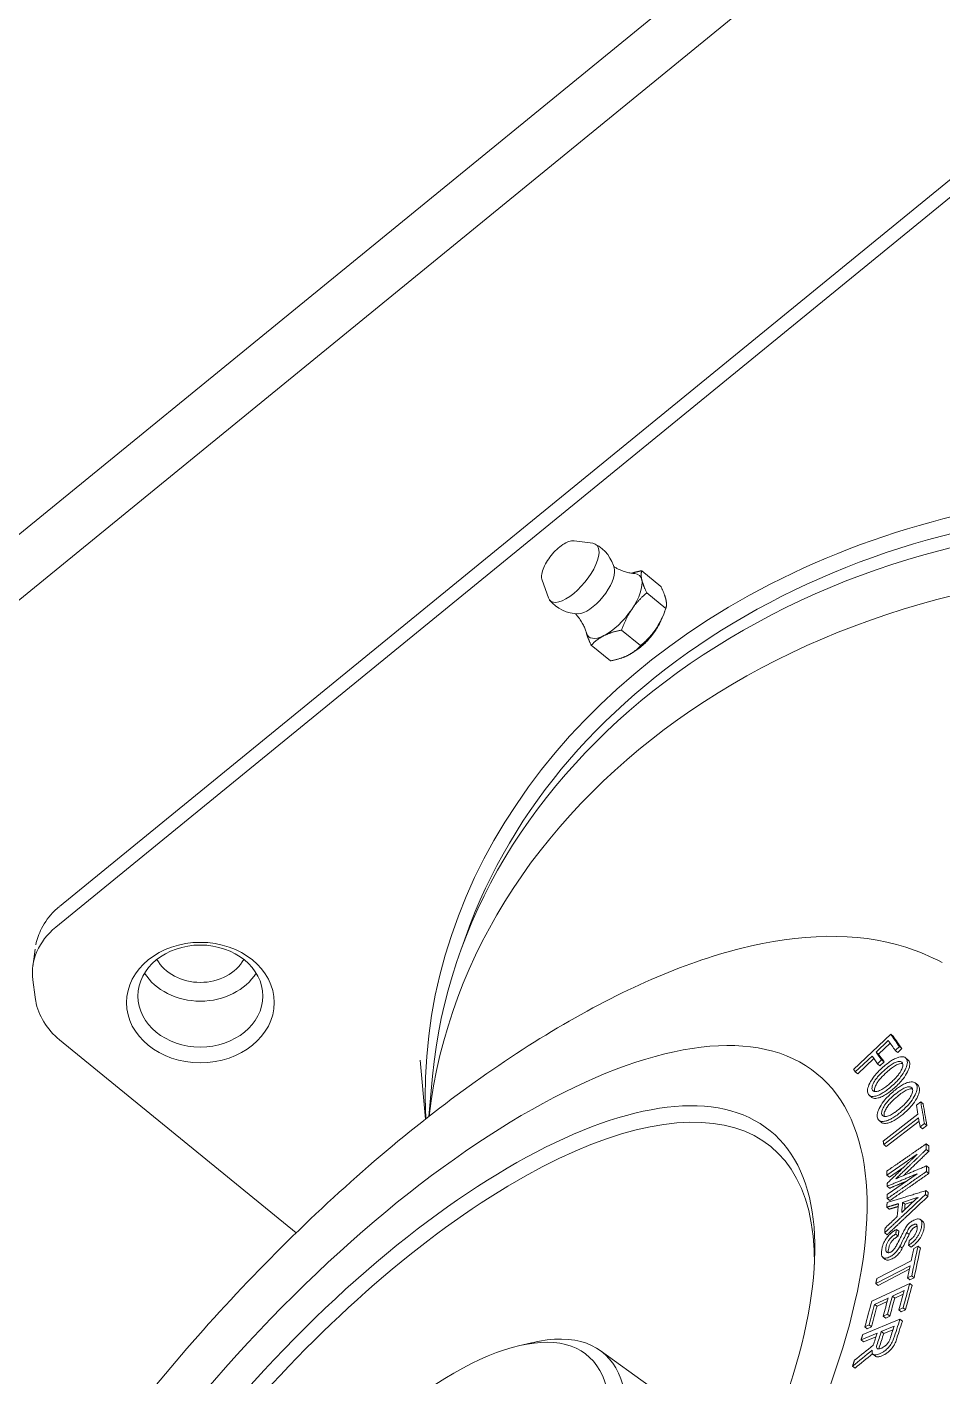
# Model space of a CAD drawing. Header units: millimetres. Extents: x 36 to 2484, y 36 to 1746.
# Drawn here: x 475.8 to 556.4, y 834.3 to 953.1 of the extents above; entities that cross this region are included whole.
import ezdxf

# ---------------------------------------------------------------- set-up
doc = ezdxf.new("R2010")
doc.units = ezdxf.units.MM
doc.header["$LTSCALE"] = 6
doc.layers.add('굵은실선_A3', color=7, linetype='Continuous', lineweight=18)

msp = doc.modelspace()

# ---------------------------------------------------------------- linework, layer by layer
at = {"layer": '굵은실선_A3'}
for p, q in [((572.421, 987.85), (434.535, 875.267)), ((434.535, 869.493), (572.421, 982.076)), ((438.071, 872.38), (572.421, 982.076)), ((571.161, 951.144), (478.71, 875.657)), ((478.369, 873.818), (571.014, 949.462)), ((524.025, 907.857), (525.661, 907.632)), ((521.194, 904.389), (521.741, 902.831)), ((531.642, 903.844), (529.962, 905.215)), ((532.088, 901.903), (530.409, 903.274)), ((531.899, 901.396), (531.998, 901.659)), ((529.866, 898.621), (528.187, 899.993)), ((527.199, 897.28), (525.519, 898.651)), ((529.099, 897.967), (529.077, 897.953)), ((476.554, 871.904), (476.358, 870.376)), ((476.358, 869.188), (476.554, 867.659)), ((478.71, 863.906), (499.532, 846.905)), ((551.881, 864.403), (548.612, 861.301)), ((550.6, 862.823), (551.671, 863.839)), ((551.881, 864.403), (552.094, 864.229)), ((550.6, 862.823), (550.813, 862.65)), ((551.829, 863.613), (550.813, 862.65)), ((552.285, 862.961), (552.648, 863.305)), ((552.285, 862.961), (552.498, 862.787)), ((552.861, 863.132), (552.498, 862.787)), ((552.648, 863.305), (552.861, 863.132)), ((510.923, 856.921), (510.451, 862.114)), ((548.765, 861.082), (550.237, 862.479)), ((550.395, 862.253), (548.978, 860.908)), ((550.717, 861.792), (551.08, 862.137)), ((550.717, 861.792), (550.93, 861.618)), ((551.293, 861.963), (550.93, 861.618)), ((551.08, 862.137), (551.293, 861.963)), ((553.182, 862.327), (553.395, 862.154)), ((511.554, 860.7), (511.232, 857.162)), ((548.765, 861.082), (548.978, 860.908)), ((550, 859.013), (550.213, 858.839)), ((554.042, 860.111), (554.255, 859.938)), ((554.526, 858.45), (554.144, 858.154)), ((554.526, 858.45), (554.739, 858.276)), ((550.852, 856.808), (551.065, 856.634)), ((554.277, 857.363), (551.221, 854.995)), ((551.275, 854.675), (554.33, 857.043)), ((554.381, 856.744), (551.488, 854.501)), ((554.466, 856.248), (554.848, 856.544)), ((554.466, 856.248), (554.679, 856.074)), ((555.061, 856.37), (554.679, 856.074)), ((554.848, 856.544), (555.061, 856.37)), ((551.275, 854.675), (551.488, 854.501)), ((555.011, 854.746), (555.224, 854.572)), ((555.015, 854.257), (555.228, 854.083)), ((551.554, 851.989), (554.205, 853.823)), ((551.554, 851.989), (551.767, 851.815)), ((554.224, 852.116), (551.573, 850.282)), ((553.041, 852.697), (551.767, 851.815)), ((555.031, 852.803), (555.244, 852.629)), ((555.038, 852.312), (555.251, 852.138)), ((551.564, 851.009), (551.777, 850.836)), ((551.578, 849.918), (551.791, 849.744)), ((552.927, 849.593), (553.139, 849.419)), ((554.937, 850.283), (555.15, 850.109)), ((554.964, 850.623), (555.177, 850.449)), ((551.532, 849.162), (551.745, 848.988)), ((552.387, 847.214), (552.599, 847.04)), ((554.509, 848.068), (554.722, 847.895)), ((551.353, 846.915), (551.566, 846.741)), ((552.323, 846.801), (552.536, 846.627)), ((553.294, 846.935), (553.507, 846.761)), ((551.187, 844.741), (551.4, 844.567)), ((552.69, 845.73), (552.903, 845.556)), ((553.456, 845.826), (553.669, 845.652)), ((554.284, 845.722), (553.907, 845.525)), ((554.284, 845.722), (554.497, 845.548)), ((550.567, 842.438), (553.581, 844.015)), ((553.674, 844.45), (550.66, 842.873)), ((553.513, 843.694), (550.78, 842.264)), ((553.555, 842.453), (550.215, 840.888)), ((550.567, 842.438), (550.78, 842.264)), ((553.351, 842.935), (553.728, 843.132)), ((553.351, 842.935), (553.564, 842.761)), ((553.555, 842.453), (553.768, 842.279)), ((553.941, 842.958), (553.564, 842.761)), ((553.728, 843.132), (553.941, 842.958)), ((552.026, 841.342), (553.061, 841.827)), ((552.026, 841.342), (552.239, 841.168)), ((552.976, 841.514), (552.239, 841.168)), ((550.463, 840.61), (551.655, 841.168)), ((550.463, 840.61), (550.676, 840.436)), ((551.57, 840.855), (550.676, 840.436)), ((552.6, 840.115), (552.971, 840.289)), ((552.6, 840.115), (552.813, 839.941)), ((553.184, 840.115), (552.813, 839.941)), ((552.971, 840.289), (553.184, 840.115)), ((552.694, 839.291), (549.42, 837.949)), ((549.604, 838.625), (549.976, 838.799)), ((549.976, 838.799), (550.189, 838.625)), ((551.225, 839.573), (551.596, 839.747)), ((551.225, 839.573), (551.438, 839.4)), ((551.809, 839.574), (551.438, 839.4)), ((551.596, 839.747), (551.809, 839.574)), ((552.694, 839.291), (552.907, 839.117)), ((549.268, 837.481), (550.684, 838.061)), ((550.587, 837.76), (549.481, 837.307)), ((549.604, 838.625), (549.817, 838.451)), ((550.189, 838.625), (549.817, 838.451)), ((551.048, 838.21), (552.178, 838.673)), ((551.048, 838.21), (551.261, 838.037)), ((552.08, 838.372), (551.261, 838.037)), ((519.112, 836.954), (520.248, 837.224)), ((526.31, 836.539), (530.612, 833.419)), ((549.268, 837.481), (549.481, 837.307)), ((550.315, 836.221), (550.528, 836.047)), ((548.525, 835.174), (548.738, 835.001))]:
    msp.add_line(p, q, dxfattribs=at)
for start, end in [(11.40968, 62.43623), (219.10073, 270.12728)]:
    msp.add_arc((524.37, 904.685), 3.25, start, end, dxfattribs=at)
for centre, major_axis, ratio, start_param, end_param in [((575.957, 859.1), (65.052, 0), 0.8164966, 6.2117471, 9.4653126), ((575.957, 858.524), (-64, 0), 0.8164966, 3.4030936, 6.0216844), ((575.957, 856.792), (-64.581, 0), 0.8164966, 3.2157765, 6.2090015), ((575.957, 852.173), (65, 0), 0.8164966, 6.2090015, 9.3304122), ((523.946, 905.032), (2.02, 2.474), 0.4082483, 2.8972311, 6.5275468), ((525.7, 903.599), (1.676, 2.053), 0.4082483, 3.4647054, 5.9600726), ((527.52, 902.113), (2.214, 2.711), 0.4082483, 4.9291109, 5.9763084), ((527.52, 902.113), (2.214, 2.711), 0.4082483, 5.9763084, 6.5589105), ((527.52, 902.113), (-2.214, -2.711), 0.4082483, 0.7403207, 1.7875182), ((529.641, 900.381), (-2.214, -2.711), 0.4082483, 1.7875182, 2.2555155), ((527.52, 902.113), (-2.214, -2.711), 0.4082483, 6.0074601, 7.023506), ((529.641, 900.381), (-2.214, -2.711), 0.4082483, 0.8860771, 1.7875182), ((479.974, 874.108), (-1.265, 1.549), 0.4082483, 0, 0.0012136), ((483.339, 869.782), (-7.019, 0), 0.8142632, 5.4991567, 6.3873359), ((491.104, 872.38), (-4.188, 0), 0.8164966, 0.4192816, 2.722311), ((491.104, 871.803), (5.5, 0), 0.8164966, 3.6083323, 5.8164457), ((479.974, 865.456), (-1.265, -1.549), 0.4082483, 6.2819676, 6.2831853), ((1081.979, 430.732), (557.697, -501.039), 0.1049532, 3.5636006, 3.5669879), ((1086.369, 427.789), (-561.934, 504.845), 0.1049532, 0.4211751, 0.4253773), ((1086.582, 427.615), (561.934, -504.845), 0.1049532, 3.5627678, 3.5669699), ((1068.941, 439.488), (-545.107, 489.728), 0.1049532, 0.4219846, 0.4246959), ((1069.154, 439.314), (545.107, -489.728), 0.1049532, 3.5635772, 3.5662886), ((1064.537, 442.442), (540.856, -485.909), 0.1049532, 3.5635691, 3.5663018), ((508.781, 814.646), (32.538, 39.851), 0.4082483, 5.811506, 9.8964572), ((1084.576, 424.237), (506.351, -553.16), 0.3071222, 3.5824366, 3.5845333), ((1088.863, 421.345), (-510.08, 557.234), 0.3071222, 0.4408627, 0.4458702), ((1089.076, 421.171), (510.08, -557.234), 0.3071222, 3.5824554, 3.5874629), ((1084.577, 424.237), (506.352, -553.161), 0.3071222, 3.5853806, 3.5874817), ((1089.63, 417.025), (-480.731, 583.53), 0.4008947, 0.4590586, 0.4601898), ((1089.842, 416.851), (480.731, -583.53), 0.4008947, 3.6006512, 3.6017824), ((1089.629, 417.026), (-480.731, 583.53), 0.4008947, 0.463556, 0.4646872), ((1089.842, 416.852), (480.731, -583.53), 0.4008947, 3.6051486, 3.6062798), ((4033.596, -2544.282), (-4657.757, -2636.194), 0.9015688, 4.9685561, 4.9689221), ((1065.706, 430.439), (-438.549, 577.61), 0.4643562, 0.4780876, 0.4800652), ((4049.368, -2347.739), (4975.635, -1971.619), 0.5604342, 2.5449363, 2.5453023), ((4049.581, -2347.913), (-4975.635, 1971.619), 0.5604342, 5.686695, 5.686895), ((1061.292, 433.488), (435.102, -573.07), 0.4643562, 3.6194027, 3.6219354), ((1065.919, 430.265), (438.549, -577.61), 0.4643562, 3.6196802, 3.6207618), ((3414.865, 641.456), (-2861.893, 205.256), 0.021051, 6.2691663, 6.2753256), ((1083.9, 411.267), (405.615, -630.757), 0.5689898, 3.6585702, 3.6606669), ((1088.183, 408.275), (-408.602, 635.403), 0.5689898, 0.5169963, 0.5220038), ((1088.395, 408.101), (408.602, -635.403), 0.5689898, 3.658589, 3.6635965), ((1083.901, 411.266), (405.615, -630.758), 0.5689898, 3.6615142, 3.6636153), ((1087.398, 405.24), (-381.669, 651.872), 0.6151055, 0.5422378, 0.5462571), ((1070.656, 417.103), (-370.711, 633.156), 0.6151055, 0.5430431, 0.5460918), ((1082.977, 408.373), (378.775, -646.929), 0.6151055, 3.6846618, 3.687865), ((1087.611, 405.066), (381.669, -651.872), 0.6151055, 3.6838304, 3.6878498), ((1047.701, 433.36), (355.69, -607.501), 0.6151055, 3.6836823, 3.6881916), ((1052.109, 430.238), (-358.575, 612.429), 0.6151055, 0.5430018, 0.5465801), ((1052.322, 430.064), (358.575, -612.429), 0.6151055, 3.6845944, 3.6881727), ((1066.244, 420.228), (367.823, -628.225), 0.6151055, 3.6846262, 3.6876988), ((1070.869, 416.929), (370.711, -633.156), 0.6151055, 3.6846358, 3.6876845), ((508.074, 815.222), (-17.076, -20.914), 0.4082483, 5.0973665, 10.5959953), ((508.781, 814.646), (-17.742, -21.729), 0.4082483, 5.7924611, 9.9155022), ((1086.666, 401.783), (-350.675, 669.413), 0.6597918, 0.5721844, 0.5752531), ((1086.879, 401.609), (350.675, -669.413), 0.6597918, 3.713777, 3.7168458), ((1064.127, 417.909), (337.103, -643.504), 0.6597918, 3.7145641, 3.7165429), ((1068.528, 414.761), (-339.752, 648.561), 0.6597918, 0.5729821, 0.5752105), ((1068.741, 414.587), (339.752, -648.561), 0.6597918, 3.7145748, 3.7168032), ((1082.207, 404.978), (347.988, -664.282), 0.6597918, 3.7146069, 3.7166686), ((2500.356, -1035.789), (2930.387, 608.019), 0.866593, 2.1070361, 2.1078049), ((2696.139, -1226.235), (-3245.497, -584.891), 0.8618022, 5.2702827, 5.2709476), ((2500.569, -1035.963), (-2930.387, -608.019), 0.866593, 5.2487102, 5.2493975)]:
    msp.add_ellipse(centre, major_axis=major_axis, ratio=ratio, start_param=start_param, end_param=end_param, dxfattribs=at)
for centre, major_axis, ratio in [((491.104, 867.184), (-6.5, 0), 0.8164966), ((491.104, 867.761), (-5.5, 0), 0.8164966), ((508.074, 815.222), (37.315, 45.701), 0.4082483), ((508.074, 815.222), (33.204, 40.666), 0.4082483)]:
    msp.add_ellipse(centre, major_axis=major_axis, ratio=ratio, dxfattribs=at)
for points, knots in [([(521.194, 904.389), (521.151, 904.511), (521.139, 904.646), (521.163, 904.967), (521.21, 905.158), (521.359, 905.557), (521.459, 905.763), (521.701, 906.171), (521.841, 906.372), (522.146, 906.753), (522.312, 906.933), (522.654, 907.257), (522.831, 907.4), (523.185, 907.637), (523.36, 907.73), (523.702, 907.85), (523.868, 907.878), (524.025, 907.857)], [6.0638992, 6.0638992, 6.0638992, 6.0638992, 6.3474805, 6.3474805, 6.6953734, 6.6953734, 7.0360511, 7.0360511, 7.3685364, 7.3685364, 7.698665, 7.698665, 8.0305492, 8.0305492, 8.3694229, 8.3694229, 8.7167688, 8.7167688, 8.7167688, 8.7167688]), ([(529.349, 904.968), (529.246, 904.976), (529.134, 904.989), (528.895, 905.03), (528.767, 905.057), (528.5, 905.128), (528.36, 905.173), (528.074, 905.282), (527.927, 905.347), (527.684, 905.471), (527.589, 905.524), (527.494, 905.581)], [2.40221981, 2.40221981, 2.40221981, 2.40221981, 2.44918015, 2.44918015, 2.49614048, 2.49614048, 2.54310082, 2.54310082, 2.59006115, 2.59006115, 2.62046891, 2.62046891, 2.62046891, 2.62046891]), ([(524.117, 901.445), (524.192, 901.364), (524.264, 901.281), (524.433, 901.068), (524.526, 900.937), (524.691, 900.678), (524.762, 900.55), (524.886, 900.303), (524.938, 900.183), (525.025, 899.957), (525.06, 899.85), (525.089, 899.751)], [5.87701383, 5.87701383, 5.87701383, 5.87701383, 5.90742159, 5.90742159, 5.95438193, 5.95438193, 6.00134226, 6.00134226, 6.04830259, 6.04830259, 6.09526293, 6.09526293, 6.09526293, 6.09526293]), ([(531.68, 900.9), (531.587, 900.673), (531.469, 900.439), (531.152, 899.907), (530.916, 899.578), (530.396, 898.974), (530.112, 898.699), (529.648, 898.32), (529.44, 898.174), (529.239, 898.059)], [0.14507841, 0.14507841, 0.14507841, 0.14507841, 0.22579841, 0.22579841, 0.33862181, 0.33862181, 0.45144521, 0.45144521, 0.53546637, 0.53546637, 0.53546637, 0.53546637]), ([(476.619, 872.282), (476.719, 872.776), (476.889, 873.261), (477.413, 874.277), (477.804, 874.802), (478.397, 875.384), (478.533, 875.507), (478.674, 875.624)], [0.04384697, 0.04384697, 0.04384697, 0.04384697, 0.20876257, 0.20876257, 0.41415667, 0.41415667, 0.47171587, 0.47171587, 0.47171587, 0.47171587]), ([(463.376, 756.779), (461.219, 759.324), (459.843, 762.485), (458.26, 770.327), (458.42, 775.231), (460.456, 786.288), (462.5, 792.525), (468.18, 805.304), (471.775, 811.827), (480.115, 824.603), (484.841, 830.855), (494.985, 842.549), (500.397, 847.99), (511.439, 857.573), (517.066, 861.704), (528.127, 868.261), (533.548, 870.658), (543.851, 873.259), (548.794, 873.459), (554.32, 871.711), (555.387, 871.26), (556.397, 870.706)], [5.8949563, 5.8949563, 5.8949563, 5.8949563, 6.1426236, 6.1426236, 6.4583437, 6.4583437, 6.8009745, 6.8009745, 7.1344576, 7.1344576, 7.4632375, 7.4632375, 7.7911614, 7.7911614, 8.1214048, 8.1214048, 8.4584841, 8.4584841, 8.8002062, 8.8002062, 8.8857118, 8.8857118, 8.8857118, 8.8857118]), ([(478.711, 863.91), (478.164, 864.356), (477.692, 864.891), (476.981, 866.05), (476.731, 866.688), (476.586, 867.449), (476.568, 867.563), (476.554, 867.677)], [0, 0, 0, 0, 0.22149448, 0.22149448, 0.43856861, 0.43856861, 0.47642131, 0.47642131, 0.47642131, 0.47642131]), ([(551.194, 861.493), (551.05, 861.365), (550.909, 861.231), (550.775, 861.091), (550.653, 860.963), (550.537, 860.832), (550.431, 860.697), (550.266, 860.489), (550.133, 860.283), (550.031, 860.08)], [-0.19305483, -0.19305483, -0.19305483, -0.19305483, -0.13492608, -0.13492608, -0.13492608, -0.08187986, -0.08187986, -0.08187986, 0, 0, 0, 0]), ([(552.609, 862.381), (552.511, 862.355), (552.407, 862.318), (552.297, 862.267), (552.187, 862.216), (552.073, 862.154), (551.958, 862.081), (551.834, 862.003), (551.709, 861.915), (551.586, 861.82), (551.454, 861.718), (551.322, 861.608), (551.194, 861.493)], [-0.19230448, -0.19230448, -0.19230448, -0.19230448, -0.14689525, -0.14689525, -0.14689525, -0.10109139, -0.10109139, -0.10109139, -0.0522115, -0.0522115, -0.0522115, 0, 0, 0, 0]), ([(551.32, 861.231), (551.442, 861.339), (551.568, 861.446), (551.693, 861.543), (551.708, 861.554), (551.722, 861.565), (551.736, 861.575), (551.856, 861.666), (551.978, 861.749), (552.096, 861.817), (552.221, 861.888), (552.338, 861.94), (552.445, 861.968)], [-0.15199094, -0.15199094, -0.15199094, -0.15199094, -0.10253196, -0.10253196, -0.10253196, -0.09692607, -0.09692607, -0.09692607, -0.04963056, -0.04963056, -0.04963056, 0, 0, 0, 0]), ([(552.658, 861.794), (552.552, 861.766), (552.435, 861.715), (552.312, 861.645), (552.192, 861.576), (552.069, 861.492), (551.947, 861.4), (551.808, 861.295), (551.668, 861.177), (551.533, 861.057)], [0, 0, 0, 0, 0.04924468, 0.04924468, 0.04924468, 0.09717988, 0.09717988, 0.09717988, 0.15198564, 0.15198564, 0.15198564, 0.15198564]), ([(552.445, 861.968), (552.562, 861.998), (552.666, 862.008), (552.75, 861.988), (552.83, 861.969), (552.886, 861.924), (552.919, 861.855)], [-0.10578328, -0.10578328, -0.10578328, -0.10578328, -0.05182065, -0.05182065, -0.05182065, 0, 0, 0, 0]), ([(553.29, 862.186), (553.239, 862.291), (553.159, 862.366), (553.04, 862.4), (552.923, 862.433), (552.778, 862.425), (552.609, 862.381)], [-0.15718393, -0.15718393, -0.15718393, -0.15718393, -0.07802757, -0.07802757, -0.07802757, 0, 0, 0, 0]), ([(552.919, 861.855), (552.952, 861.787), (552.961, 861.7), (552.942, 861.592), (552.922, 861.48), (552.874, 861.354), (552.807, 861.22)], [-0.10544344, -0.10544344, -0.10544344, -0.10544344, -0.05386757, -0.05386757, -0.05386757, 0, 0, 0, 0]), ([(553.153, 861.259), (553.249, 861.452), (553.312, 861.631), (553.335, 861.79), (553.359, 861.951), (553.341, 862.082), (553.29, 862.186)], [-0.1568633, -0.1568633, -0.1568633, -0.1568633, -0.07892115, -0.07892115, -0.07892115, 0, 0, 0, 0]), ([(553.503, 862.012), (553.554, 861.908), (553.572, 861.778), (553.549, 861.617), (553.525, 861.458), (553.462, 861.279), (553.365, 861.085)], [0, 0, 0, 0, 0.07874437, 0.07874437, 0.07874437, 0.15686399, 0.15686399, 0.15686399, 0.15686399]), ([(550.375, 860.12), (550.416, 860.202), (550.466, 860.286), (550.525, 860.371), (550.587, 860.461), (550.657, 860.551), (550.732, 860.639), (550.893, 860.828), (551.079, 861.012), (551.265, 861.181), (551.283, 861.198), (551.302, 861.214), (551.32, 861.231)], [-0.15095052, -0.15095052, -0.15095052, -0.15095052, -0.11789738, -0.11789738, -0.11789738, -0.08272086, -0.08272086, -0.08272086, -0.00747354, -0.00747354, -0.00747354, 0, 0, 0, 0]), ([(551.533, 861.057), (551.351, 860.894), (551.166, 860.716), (551.003, 860.533), (550.916, 860.434), (550.834, 860.332), (550.761, 860.23), (550.693, 860.134), (550.634, 860.039), (550.588, 859.946)], [0, 0, 0, 0, 0.07399678, 0.07399678, 0.07399678, 0.11382497, 0.11382497, 0.11382497, 0.15128074, 0.15128074, 0.15128074, 0.15128074]), ([(552.807, 861.22), (552.767, 861.138), (552.716, 861.054), (552.658, 860.969), (552.596, 860.879), (552.526, 860.789), (552.451, 860.7), (552.384, 860.621), (552.312, 860.543), (552.238, 860.466), (552.135, 860.36), (552.027, 860.257), (551.919, 860.159), (551.9, 860.142), (551.882, 860.125), (551.864, 860.109)], [-0.15093747, -0.15093747, -0.15093747, -0.15093747, -0.11788844, -0.11788844, -0.11788844, -0.08271595, -0.08271595, -0.08271595, -0.05124992, -0.05124992, -0.05124992, -0.00748881, -0.00748881, -0.00748881, 0, 0, 0, 0]), ([(551.992, 859.845), (552.135, 859.972), (552.276, 860.107), (552.41, 860.247), (552.532, 860.375), (552.648, 860.506), (552.754, 860.641), (552.918, 860.85), (553.051, 861.056), (553.153, 861.259)], [-0.19303223, -0.19303223, -0.19303223, -0.19303223, -0.1348993, -0.1348993, -0.1348993, -0.08185386, -0.08185386, -0.08185386, 0, 0, 0, 0]), ([(553.567, 860.19), (553.473, 860.174), (553.373, 860.146), (553.267, 860.105), (553.16, 860.063), (553.048, 860.009), (552.933, 859.944), (552.811, 859.875), (552.686, 859.795), (552.562, 859.706), (552.429, 859.612), (552.296, 859.508), (552.165, 859.4)], [-0.19230448, -0.19230448, -0.19230448, -0.19230448, -0.14689525, -0.14689525, -0.14689525, -0.10109139, -0.10109139, -0.10109139, -0.0522115, -0.0522115, -0.0522115, 0, 0, 0, 0]), ([(553.365, 861.085), (553.265, 860.884), (553.134, 860.68), (552.972, 860.474), (552.864, 860.336), (552.747, 860.202), (552.623, 860.073), (552.489, 859.933), (552.348, 859.798), (552.205, 859.671)], [0, 0, 0, 0, 0.08101086, 0.08101086, 0.08101086, 0.13491006, 0.13491006, 0.13491006, 0.19300916, 0.19300916, 0.19300916, 0.19300916]), ([(554.177, 859.897), (554.141, 860.016), (554.074, 860.107), (553.968, 860.158), (553.863, 860.209), (553.728, 860.217), (553.567, 860.19)], [-0.15718393, -0.15718393, -0.15718393, -0.15718393, -0.07802757, -0.07802757, -0.07802757, 0, 0, 0, 0]), ([(550.031, 860.08), (549.934, 859.887), (549.871, 859.709), (549.847, 859.55), (549.823, 859.389), (549.841, 859.258), (549.892, 859.153)], [-0.15718853, -0.15718853, -0.15718853, -0.15718853, -0.07915566, -0.07915566, -0.07915566, 0, 0, 0, 0]), ([(549.892, 859.153), (549.943, 859.049), (550.024, 858.974), (550.142, 858.94), (550.259, 858.907), (550.405, 858.915), (550.575, 858.958)], [-0.15688088, -0.15688088, -0.15688088, -0.15688088, -0.07795384, -0.07795384, -0.07795384, 0, 0, 0, 0]), ([(550.263, 859.484), (550.23, 859.553), (550.221, 859.641), (550.24, 859.748), (550.26, 859.86), (550.308, 859.986), (550.375, 860.12)], [-0.10577381, -0.10577381, -0.10577381, -0.10577381, -0.05395917, -0.05395917, -0.05395917, 0, 0, 0, 0]), ([(550.737, 859.372), (550.62, 859.342), (550.516, 859.333), (550.432, 859.352), (550.352, 859.371), (550.296, 859.416), (550.263, 859.484)], [-0.10546426, -0.10546426, -0.10546426, -0.10546426, -0.05158473, -0.05158473, -0.05158473, 0, 0, 0, 0]), ([(550.588, 859.946), (550.523, 859.817), (550.476, 859.694), (550.455, 859.585), (550.445, 859.53), (550.441, 859.479), (550.445, 859.433), (550.447, 859.402), (550.453, 859.373), (550.461, 859.347)], [0, 0, 0, 0, 0.05221783, 0.05221783, 0.05221783, 0.078490187, 0.078490187, 0.078490187, 0.096579093, 0.096579093, 0.096579093, 0.096579093]), ([(550.575, 858.958), (550.673, 858.984), (550.777, 859.021), (550.998, 859.122), (551.111, 859.184), (551.352, 859.334), (551.476, 859.422), (551.732, 859.62), (551.864, 859.73), (551.992, 859.845)], [-0.19233012, -0.19233012, -0.19233012, -0.19233012, -0.14691245, -0.14691245, -0.10110048, -0.10110048, -0.05217493, -0.05217493, 0, 0, 0, 0]), ([(551.864, 860.109), (551.742, 860), (551.616, 859.893), (551.49, 859.796), (551.476, 859.785), (551.461, 859.775), (551.447, 859.764), (551.327, 859.673), (551.205, 859.59), (551.087, 859.523), (550.962, 859.452), (550.845, 859.4), (550.737, 859.372)], [-0.15200215, -0.15200215, -0.15200215, -0.15200215, -0.10252746, -0.10252746, -0.10252746, -0.09693901, -0.09693901, -0.09693901, -0.04964198, -0.04964198, -0.04964198, 0, 0, 0, 0]), ([(552.205, 859.671), (551.989, 859.478), (551.765, 859.298), (551.542, 859.149), (551.409, 859.06), (551.277, 858.983), (551.149, 858.921), (551.022, 858.859), (550.901, 858.814), (550.787, 858.784)], [0, 0, 0, 0, 0.08761294, 0.08761294, 0.08761294, 0.14005498, 0.14005498, 0.14005498, 0.1923576, 0.1923576, 0.1923576, 0.1923576]), ([(552.165, 859.4), (552.02, 859.278), (551.875, 859.15), (551.737, 859.015), (551.61, 858.891), (551.489, 858.763), (551.377, 858.629), (551.203, 858.424), (551.058, 858.217), (550.943, 858.01)], [-0.19305483, -0.19305483, -0.19305483, -0.19305483, -0.13492608, -0.13492608, -0.13492608, -0.08187986, -0.08187986, -0.08187986, 0, 0, 0, 0]), ([(551.265, 858.011), (551.311, 858.095), (551.367, 858.179), (551.43, 858.264), (551.497, 858.355), (551.571, 858.444), (551.649, 858.53), (551.818, 858.716), (552.009, 858.892), (552.198, 859.053), (552.217, 859.069), (552.236, 859.084), (552.255, 859.1)], [-0.15095052, -0.15095052, -0.15095052, -0.15095052, -0.11789738, -0.11789738, -0.11789738, -0.08272086, -0.08272086, -0.08272086, -0.00747354, -0.00747354, -0.00747354, 0, 0, 0, 0]), ([(552.255, 859.1), (552.379, 859.203), (552.506, 859.303), (552.633, 859.393), (552.647, 859.403), (552.661, 859.413), (552.676, 859.423), (552.796, 859.507), (552.917, 859.582), (553.034, 859.641), (553.156, 859.703), (553.27, 859.745), (553.373, 859.762)], [-0.15199094, -0.15199094, -0.15199094, -0.15199094, -0.10253196, -0.10253196, -0.10253196, -0.09692607, -0.09692607, -0.09692607, -0.04963056, -0.04963056, -0.04963056, 0, 0, 0, 0]), ([(553.585, 859.588), (553.484, 859.571), (553.371, 859.53), (553.25, 859.469), (553.132, 859.409), (553.009, 859.333), (552.887, 859.248), (552.747, 859.151), (552.605, 859.04), (552.468, 858.926)], [0, 0, 0, 0, 0.04924468, 0.04924468, 0.04924468, 0.09717988, 0.09717988, 0.09717988, 0.15198564, 0.15198564, 0.15198564, 0.15198564]), ([(553.373, 859.762), (553.484, 859.781), (553.581, 859.779), (553.657, 859.747), (553.729, 859.717), (553.776, 859.661), (553.799, 859.583)], [-0.10578328, -0.10578328, -0.10578328, -0.10578328, -0.05182065, -0.05182065, -0.05182065, 0, 0, 0, 0]), ([(553.799, 859.583), (553.823, 859.505), (553.821, 859.409), (553.793, 859.295), (553.763, 859.176), (553.705, 859.045), (553.63, 858.908)], [-0.10544344, -0.10544344, -0.10544344, -0.10544344, -0.05386757, -0.05386757, -0.05386757, 0, 0, 0, 0]), ([(553.953, 858.909), (554.062, 859.107), (554.139, 859.292), (554.178, 859.462), (554.217, 859.634), (554.213, 859.777), (554.177, 859.897)], [-0.1568633, -0.1568633, -0.1568633, -0.1568633, -0.07892115, -0.07892115, -0.07892115, 0, 0, 0, 0]), ([(554.39, 859.723), (554.426, 859.603), (554.43, 859.46), (554.391, 859.289), (554.353, 859.119), (554.275, 858.933), (554.166, 858.735)], [0, 0, 0, 0, 0.07874437, 0.07874437, 0.07874437, 0.15686399, 0.15686399, 0.15686399, 0.15686399]), ([(550.787, 858.784), (550.629, 858.744), (550.49, 858.734), (550.312, 858.776), (550.258, 858.803), (550.213, 858.839)], [0, 0, 0, 0, 0.07329487, 0.07329487, 0.11469766, 0.11469766, 0.11469766, 0.11469766]), ([(550.943, 858.01), (550.833, 857.812), (550.756, 857.627), (550.717, 857.457), (550.678, 857.285), (550.681, 857.142), (550.717, 857.022)], [-0.15718853, -0.15718853, -0.15718853, -0.15718853, -0.07915566, -0.07915566, -0.07915566, 0, 0, 0, 0]), ([(551.095, 857.336), (551.071, 857.414), (551.073, 857.51), (551.102, 857.624), (551.131, 857.743), (551.189, 857.874), (551.265, 858.011)], [-0.10577381, -0.10577381, -0.10577381, -0.10577381, -0.05395917, -0.05395917, -0.05395917, 0, 0, 0, 0]), ([(551.478, 857.837), (551.404, 857.705), (551.348, 857.578), (551.317, 857.462), (551.302, 857.403), (551.293, 857.349), (551.292, 857.299), (551.29, 857.248), (551.296, 857.203), (551.308, 857.162)], [0, 0, 0, 0, 0.05221783, 0.05221783, 0.05221783, 0.07849019, 0.07849019, 0.07849019, 0.10523662, 0.10523662, 0.10523662, 0.10523662]), ([(552.468, 858.926), (552.282, 858.772), (552.093, 858.601), (551.923, 858.422), (551.832, 858.326), (551.745, 858.226), (551.668, 858.124), (551.594, 858.028), (551.531, 857.932), (551.478, 857.837)], [0, 0, 0, 0, 0.07399678, 0.07399678, 0.07399678, 0.11382497, 0.11382497, 0.11382497, 0.15128074, 0.15128074, 0.15128074, 0.15128074]), ([(552.641, 857.819), (552.517, 857.716), (552.389, 857.615), (552.263, 857.526), (552.249, 857.515), (552.234, 857.505), (552.22, 857.496), (552.099, 857.412), (551.978, 857.337), (551.861, 857.278), (551.739, 857.216), (551.625, 857.174), (551.522, 857.157)], [-0.15200215, -0.15200215, -0.15200215, -0.15200215, -0.10252746, -0.10252746, -0.10252746, -0.09693901, -0.09693901, -0.09693901, -0.04964198, -0.04964198, -0.04964198, 0, 0, 0, 0]), ([(553.63, 858.908), (553.584, 858.824), (553.528, 858.74), (553.466, 858.655), (553.399, 858.564), (553.325, 858.475), (553.246, 858.388), (553.176, 858.311), (553.101, 858.235), (553.025, 858.161), (552.918, 858.058), (552.808, 857.959), (552.697, 857.866), (552.679, 857.85), (552.66, 857.834), (552.641, 857.819)], [-0.15093747, -0.15093747, -0.15093747, -0.15093747, -0.11788844, -0.11788844, -0.11788844, -0.08271595, -0.08271595, -0.08271595, -0.05124992, -0.05124992, -0.05124992, -0.00748881, -0.00748881, -0.00748881, 0, 0, 0, 0]), ([(552.733, 857.517), (552.879, 857.638), (553.023, 857.767), (553.161, 857.902), (553.288, 858.026), (553.408, 858.155), (553.521, 858.288), (553.694, 858.494), (553.838, 858.701), (553.953, 858.909)], [-0.19303223, -0.19303223, -0.19303223, -0.19303223, -0.1348993, -0.1348993, -0.1348993, -0.08185386, -0.08185386, -0.08185386, 0, 0, 0, 0]), ([(554.166, 858.735), (554.053, 858.529), (553.91, 858.324), (553.739, 858.12), (553.625, 857.985), (553.502, 857.854), (553.374, 857.728), (553.236, 857.593), (553.091, 857.464), (552.946, 857.343)], [0, 0, 0, 0, 0.08101086, 0.08101086, 0.08101086, 0.13491006, 0.13491006, 0.13491006, 0.19300916, 0.19300916, 0.19300916, 0.19300916]), ([(550.717, 857.022), (550.753, 856.902), (550.82, 856.812), (550.927, 856.761), (551.032, 856.71), (551.168, 856.702), (551.329, 856.728)], [-0.15688088, -0.15688088, -0.15688088, -0.15688088, -0.07795384, -0.07795384, -0.07795384, 0, 0, 0, 0]), ([(551.542, 856.554), (551.39, 856.53), (551.261, 856.536), (551.123, 856.593), (551.092, 856.612), (551.065, 856.634)], [0, 0, 0, 0, 0.073294869, 0.073294869, 0.098233368, 0.098233368, 0.098233368, 0.098233368]), ([(551.522, 857.157), (551.411, 857.139), (551.313, 857.141), (551.238, 857.172), (551.166, 857.203), (551.119, 857.258), (551.095, 857.336)], [-0.10546426, -0.10546426, -0.10546426, -0.10546426, -0.05158473, -0.05158473, -0.05158473, 0, 0, 0, 0]), ([(551.329, 856.728), (551.423, 856.744), (551.523, 856.772), (551.737, 856.855), (551.849, 856.908), (552.087, 857.042), (552.212, 857.122), (552.469, 857.305), (552.602, 857.408), (552.733, 857.517)], [-0.19233012, -0.19233012, -0.19233012, -0.19233012, -0.14691245, -0.14691245, -0.10110048, -0.10110048, -0.05217493, -0.05217493, 0, 0, 0, 0]), ([(552.946, 857.343), (552.726, 857.161), (552.5, 856.993), (552.278, 856.858), (552.145, 856.778), (552.016, 856.71), (551.891, 856.659), (551.766, 856.607), (551.65, 856.572), (551.542, 856.554)], [0, 0, 0, 0, 0.08761294, 0.08761294, 0.08761294, 0.14005498, 0.14005498, 0.14005498, 0.1923576, 0.1923576, 0.1923576, 0.1923576]), ([(581.057, 850.571), (583.214, 848.027), (584.59, 844.866), (586.173, 837.024), (586.014, 832.12), (583.977, 821.063), (581.933, 814.825), (576.253, 802.046), (572.658, 795.523), (564.319, 782.747), (559.592, 776.496), (549.448, 764.802), (544.036, 759.361), (532.994, 749.778), (527.367, 745.646), (516.306, 739.089), (510.885, 736.693), (500.582, 734.091), (495.639, 733.892), (490.113, 735.639), (489.046, 736.09), (488.036, 736.644)], [2.7533636, 2.7533636, 2.7533636, 2.7533636, 3.0010309, 3.0010309, 3.3167511, 3.3167511, 3.6593818, 3.6593818, 3.992865, 3.992865, 4.3216448, 4.3216448, 4.6495688, 4.6495688, 4.9798122, 4.9798122, 5.3168914, 5.3168914, 5.6586136, 5.6586136, 5.7441191, 5.7441191, 5.7441191, 5.7441191]), ([(552.387, 847.214), (552.294, 847.161), (552.2, 847.101), (552.107, 847.034), (552.024, 846.974), (551.942, 846.909), (551.863, 846.836), (551.762, 846.745), (551.67, 846.647), (551.588, 846.541)], [-0.11006772, -0.11006772, -0.11006772, -0.11006772, -0.07351341, -0.07351341, -0.07351341, -0.04110337, -0.04110337, -0.04110337, 0, 0, 0, 0]), ([(553.093, 847.179), (553.064, 847.122), (553.034, 847.063), (552.984, 846.964), (552.963, 846.923), (552.908, 846.814), (552.871, 846.742), (552.808, 846.616), (552.78, 846.561), (552.753, 846.507)], [-0.085432764, -0.085432764, -0.085432764, -0.085432764, -0.063369478, -0.063369478, -0.048076048, -0.048076048, -0.020943442, -0.020943442, 0, 0, 0, 0]), ([(553.294, 846.935), (553.332, 847.017), (553.376, 847.107), (553.46, 847.254), (553.501, 847.319), (553.544, 847.375)], [-0.050009021, -0.050009021, -0.050009021, -0.050009021, -0.021536847, -0.021536847, 0, 0, 0, 0]), ([(553.819, 847.975), (553.726, 847.922), (553.633, 847.857), (553.5, 847.742), (553.46, 847.704), (553.383, 847.622), (553.347, 847.58), (553.313, 847.536)], [-0.070294314, -0.070294314, -0.070294314, -0.070294314, -0.03373693, -0.03373693, -0.016898533, -0.016898533, 0, 0, 0, 0]), ([(553.757, 847.201), (553.714, 847.145), (553.673, 847.081), (553.589, 846.933), (553.545, 846.843), (553.507, 846.761)], [0, 0, 0, 0, 0.021536847, 0.021536847, 0.050009021, 0.050009021, 0.050009021, 0.050009021]), ([(553.544, 847.375), (553.559, 847.395), (553.577, 847.414), (553.595, 847.433), (553.615, 847.453), (553.636, 847.471), (553.657, 847.489), (553.683, 847.51), (553.71, 847.529), (553.737, 847.548), (553.763, 847.565), (553.79, 847.581), (553.815, 847.596)], [-0.03662174, -0.03662174, -0.03662174, -0.03662174, -0.028838336, -0.028838336, -0.028838336, -0.020366455, -0.020366455, -0.020366455, -0.010072415, -0.010072415, -0.010072415, 0, 0, 0, 0]), ([(554.028, 847.422), (553.993, 847.402), (553.956, 847.379), (553.92, 847.353), (553.904, 847.341), (553.888, 847.329), (553.872, 847.316), (553.85, 847.299), (553.829, 847.28), (553.809, 847.26), (553.79, 847.241), (553.773, 847.221), (553.757, 847.201)], [0, 0, 0, 0, 0.013941293, 0.013941293, 0.013941293, 0.02013522, 0.02013522, 0.02013522, 0.028735985, 0.028735985, 0.028735985, 0.036635165, 0.036635165, 0.036635165, 0.036635165]), ([(553.815, 847.596), (553.845, 847.613), (553.874, 847.628), (553.902, 847.639), (553.93, 847.65), (553.956, 847.658), (553.981, 847.663), (554.035, 847.674), (554.079, 847.67), (554.117, 847.657)], [-0.047936317, -0.047936317, -0.047936317, -0.047936317, -0.036261186, -0.036261186, -0.036261186, -0.02472921, -0.02472921, -0.02472921, 0, 0, 0, 0]), ([(554.442, 848.107), (554.401, 848.121), (554.356, 848.13), (554.258, 848.133), (554.206, 848.128), (554.048, 848.091), (553.937, 848.043), (553.819, 847.975)], [-0.098771907, -0.098771907, -0.098771907, -0.098771907, -0.071901058, -0.071901058, -0.046511831, -0.046511831, 0, 0, 0, 0]), ([(554.197, 847.226), (554.187, 847.161), (554.172, 847.091), (554.15, 847.019), (554.131, 846.958), (554.105, 846.893), (554.072, 846.827), (554.037, 846.757), (553.994, 846.687), (553.941, 846.617)], [-0.082815257, -0.082815257, -0.082815257, -0.082815257, -0.052734654, -0.052734654, -0.052734654, -0.027011091, -0.027011091, -0.027011091, 0, 0, 0, 0]), ([(554.211, 847.493), (554.206, 847.492), (554.201, 847.491), (554.195, 847.49), (554.17, 847.485), (554.144, 847.477), (554.116, 847.465), (554.087, 847.454), (554.058, 847.439), (554.028, 847.422)], [0.02206884, 0.02206884, 0.02206884, 0.02206884, 0.024503455, 0.024503455, 0.024503455, 0.036152376, 0.036152376, 0.036152376, 0.047932663, 0.047932663, 0.047932663, 0.047932663]), ([(554.117, 847.657), (554.142, 847.648), (554.16, 847.632), (554.174, 847.611), (554.19, 847.587), (554.2, 847.556), (554.206, 847.524), (554.212, 847.495), (554.214, 847.464), (554.214, 847.43), (554.215, 847.38), (554.211, 847.326), (554.204, 847.272), (554.202, 847.257), (554.2, 847.241), (554.197, 847.226)], [-0.083031216, -0.083031216, -0.083031216, -0.083031216, -0.066832434, -0.066832434, -0.066832434, -0.047985514, -0.047985514, -0.047985514, -0.031553831, -0.031553831, -0.031553831, -0.00700456, -0.00700456, -0.00700456, 0, 0, 0, 0]), ([(554.155, 846.46), (554.217, 846.541), (554.271, 846.622), (554.371, 846.789), (554.413, 846.874), (554.486, 847.041), (554.516, 847.124), (554.569, 847.305), (554.59, 847.402), (554.604, 847.494)], [-0.13953378, -0.13953378, -0.13953378, -0.13953378, -0.10844824, -0.10844824, -0.07566333, -0.07566333, -0.04220187, -0.04220187, 0, 0, 0, 0]), ([(554.817, 847.32), (554.802, 847.224), (554.78, 847.122), (554.725, 846.941), (554.697, 846.863), (554.627, 846.7), (554.583, 846.615), (554.484, 846.447), (554.429, 846.367), (554.368, 846.286)], [0, 0, 0, 0, 0.04412094, 0.04412094, 0.07556893, 0.07556893, 0.10852914, 0.10852914, 0.1395356, 0.1395356, 0.1395356, 0.1395356]), ([(554.604, 847.494), (554.615, 847.565), (554.622, 847.633), (554.623, 847.696), (554.625, 847.769), (554.62, 847.835), (554.607, 847.892), (554.6, 847.923), (554.591, 847.951), (554.579, 847.976), (554.55, 848.037), (554.506, 848.082), (554.442, 848.107)], [-0.12321916, -0.12321916, -0.12321916, -0.12321916, -0.09369855, -0.09369855, -0.09369855, -0.06014822, -0.06014822, -0.06014822, -0.04252645, -0.04252645, -0.04252645, 0, 0, 0, 0]), ([(554.722, 847.895), (554.752, 847.87), (554.775, 847.838), (554.792, 847.801), (554.817, 847.747), (554.831, 847.682), (554.835, 847.608), (554.839, 847.548), (554.836, 847.484), (554.829, 847.415), (554.826, 847.384), (554.822, 847.353), (554.817, 847.32)], [0.01677415, 0.01677415, 0.01677415, 0.01677415, 0.04280772, 0.04280772, 0.04280772, 0.08006466, 0.08006466, 0.08006466, 0.10981355, 0.10981355, 0.10981355, 0.12327238, 0.12327238, 0.12327238, 0.12327238]), ([(551.588, 846.541), (551.519, 846.451), (551.458, 846.361), (551.403, 846.271), (551.346, 846.177), (551.298, 846.084), (551.258, 845.993), (551.216, 845.899), (551.182, 845.808), (551.156, 845.72), (551.124, 845.613), (551.102, 845.511), (551.087, 845.414)], [-0.15218312, -0.15218312, -0.15218312, -0.15218312, -0.11756273, -0.11756273, -0.11756273, -0.08159992, -0.08159992, -0.08159992, -0.04459048, -0.04459048, -0.04459048, 0, 0, 0, 0]), ([(551.465, 845.615), (551.477, 845.695), (551.496, 845.78), (551.523, 845.868), (551.547, 845.943), (551.578, 846.022), (551.619, 846.103), (551.662, 846.187), (551.714, 846.272), (551.779, 846.356)], [-0.10084922, -0.10084922, -0.10084922, -0.10084922, -0.06401204, -0.06401204, -0.06401204, -0.032572, -0.032572, -0.032572, 0, 0, 0, 0]), ([(551.992, 846.182), (551.927, 846.098), (551.874, 846.012), (551.832, 845.928), (551.791, 845.848), (551.76, 845.769), (551.736, 845.694), (551.709, 845.606), (551.69, 845.521), (551.678, 845.441)], [0, 0, 0, 0, 0.03271207, 0.03271207, 0.03271207, 0.06404184, 0.06404184, 0.06404184, 0.10085231, 0.10085231, 0.10085231, 0.10085231]), ([(551.779, 846.356), (551.81, 846.396), (551.845, 846.435), (551.882, 846.472), (551.922, 846.513), (551.964, 846.55), (552.006, 846.585), (552.051, 846.621), (552.096, 846.655), (552.142, 846.687), (552.203, 846.729), (552.264, 846.767), (552.323, 846.801)], [-0.073418956, -0.073418956, -0.073418956, -0.073418956, -0.05775901, -0.05775901, -0.05775901, -0.040767973, -0.040767973, -0.040767973, -0.023154968, -0.023154968, -0.023154968, 0, 0, 0, 0]), ([(552.536, 846.627), (552.475, 846.592), (552.413, 846.553), (552.351, 846.51), (552.31, 846.482), (552.27, 846.452), (552.231, 846.421), (552.186, 846.385), (552.142, 846.346), (552.1, 846.304), (552.061, 846.265), (552.025, 846.224), (551.992, 846.182)], [0, 0, 0, 0, 0.023789113, 0.023789113, 0.023789113, 0.039242497, 0.039242497, 0.039242497, 0.057078045, 0.057078045, 0.057078045, 0.073503256, 0.073503256, 0.073503256, 0.073503256]), ([(552.753, 846.507), (552.706, 846.414), (552.657, 846.317), (552.6, 846.205), (552.592, 846.188), (552.55, 846.107), (552.515, 846.04), (552.467, 845.949), (552.454, 845.924), (552.441, 845.9)], [-0.077303397, -0.077303397, -0.077303397, -0.077303397, -0.040751684, -0.040751684, -0.034267659, -0.034267659, -0.009298236, -0.009298236, 0, 0, 0, 0]), ([(552.69, 845.73), (552.78, 845.908), (552.87, 846.088), (552.977, 846.3), (552.994, 846.335), (553.105, 846.557), (553.2, 846.747), (553.294, 846.935)], [-0.15538511, -0.15538511, -0.15538511, -0.15538511, -0.08630191, -0.08630191, -0.07303678, -0.07303678, 0, 0, 0, 0]), ([(553.507, 846.761), (553.415, 846.577), (553.322, 846.39), (553.14, 846.028), (553.05, 845.849), (552.941, 845.632), (552.922, 845.594), (552.903, 845.556)], [0, 0, 0, 0, 0.07163829, 0.07163829, 0.14068874, 0.14068874, 0.15538601, 0.15538601, 0.15538601, 0.15538601]), ([(553.456, 845.826), (553.518, 845.862), (553.58, 845.903), (553.642, 845.948), (553.703, 845.993), (553.762, 846.042), (553.821, 846.095), (553.944, 846.206), (554.055, 846.33), (554.155, 846.46)], [-0.098666187, -0.098666187, -0.098666187, -0.098666187, -0.074172852, -0.074172852, -0.074172852, -0.050299493, -0.050299493, -0.050299493, 0, 0, 0, 0]), ([(553.941, 846.617), (553.911, 846.579), (553.879, 846.541), (553.846, 846.505), (553.813, 846.47), (553.779, 846.436), (553.744, 846.405), (553.67, 846.339), (553.594, 846.285), (553.518, 846.241)], [-0.059309873, -0.059309873, -0.059309873, -0.059309873, -0.04445241, -0.04445241, -0.04445241, -0.030060337, -0.030060337, -0.030060337, 0, 0, 0, 0]), ([(554.368, 846.286), (554.271, 846.16), (554.163, 846.04), (554.044, 845.93), (553.984, 845.875), (553.923, 845.825), (553.86, 845.778), (553.796, 845.731), (553.732, 845.689), (553.669, 845.652)], [0, 0, 0, 0, 0.048825219, 0.048825219, 0.048825219, 0.073460177, 0.073460177, 0.073460177, 0.098633895, 0.098633895, 0.098633895, 0.098633895]), ([(551.087, 845.414), (551.072, 845.315), (551.062, 845.217), (551.062, 845.106), (551.063, 845.086), (551.068, 844.993), (551.079, 844.923), (551.107, 844.852), (551.111, 844.841), (551.147, 844.771), (551.191, 844.726), (551.254, 844.702)], [-0.14411741, -0.14411741, -0.14411741, -0.14411741, -0.0984945, -0.0984945, -0.08824321, -0.08824321, -0.04940168, -0.04940168, -0.04181436, -0.04181436, 0, 0, 0, 0]), ([(551.254, 844.702), (551.294, 844.687), (551.339, 844.679), (551.388, 844.677), (551.436, 844.676), (551.488, 844.682), (551.544, 844.695), (551.653, 844.72), (551.773, 844.772), (551.898, 844.844)], [-0.10128661, -0.10128661, -0.10128661, -0.10128661, -0.07490087, -0.07490087, -0.07490087, -0.04964135, -0.04964135, -0.04964135, 0, 0, 0, 0]), ([(551.581, 845.172), (551.551, 845.183), (551.527, 845.201), (551.509, 845.224), (551.488, 845.249), (551.474, 845.28), (551.465, 845.315), (551.456, 845.35), (551.452, 845.389), (551.451, 845.431), (551.45, 845.488), (551.455, 845.551), (551.465, 845.615)], [-0.091010987, -0.091010987, -0.091010987, -0.091010987, -0.071405722, -0.071405722, -0.071405722, -0.050221503, -0.050221503, -0.050221503, -0.029150691, -0.029150691, -0.029150691, 0, 0, 0, 0]), ([(551.88, 845.213), (551.853, 845.197), (551.827, 845.185), (551.774, 845.166), (551.749, 845.16), (551.669, 845.149), (551.621, 845.157), (551.581, 845.172)], [-0.048744182, -0.048744182, -0.048744182, -0.048744182, -0.038019527, -0.038019527, -0.026643653, -0.026643653, 0, 0, 0, 0]), ([(551.678, 845.441), (551.668, 845.377), (551.662, 845.313), (551.664, 845.255), (551.665, 845.219), (551.668, 845.185), (551.675, 845.154)], [0, 0, 0, 0, 0.029448239, 0.029448239, 0.029448239, 0.047730588, 0.047730588, 0.047730588, 0.047730588]), ([(552.197, 845.494), (552.175, 845.466), (552.151, 845.437), (552.126, 845.41), (552.102, 845.384), (552.076, 845.359), (552.05, 845.335), (551.994, 845.286), (551.937, 845.246), (551.88, 845.213)], [-0.044437156, -0.044437156, -0.044437156, -0.044437156, -0.033317449, -0.033317449, -0.033317449, -0.022536187, -0.022536187, -0.022536187, 0, 0, 0, 0]), ([(551.898, 844.844), (551.947, 844.873), (551.996, 844.904), (552.045, 844.941), (552.093, 844.976), (552.14, 845.014), (552.186, 845.056), (552.283, 845.144), (552.37, 845.241), (552.449, 845.343)], [-0.077721691, -0.077721691, -0.077721691, -0.077721691, -0.058395407, -0.058395407, -0.058395407, -0.039580148, -0.039580148, -0.039580148, 0, 0, 0, 0]), ([(552.662, 845.169), (552.585, 845.069), (552.499, 844.974), (552.405, 844.887), (552.358, 844.844), (552.31, 844.805), (552.261, 844.769), (552.211, 844.732), (552.161, 844.699), (552.111, 844.67)], [0, 0, 0, 0, 0.038793307, 0.038793307, 0.038793307, 0.058014482, 0.058014482, 0.058014482, 0.077703592, 0.077703592, 0.077703592, 0.077703592]), ([(552.441, 845.9), (552.414, 845.846), (552.384, 845.789), (552.352, 845.733), (552.34, 845.712), (552.327, 845.691), (552.315, 845.67), (552.281, 845.613), (552.24, 845.551), (552.197, 845.494)], [-0.050927962, -0.050927962, -0.050927962, -0.050927962, -0.029788707, -0.029788707, -0.029788707, -0.021859854, -0.021859854, -0.021859854, 0, 0, 0, 0]), ([(552.449, 845.343), (552.5, 845.41), (552.547, 845.477), (552.589, 845.544), (552.628, 845.607), (552.662, 845.669), (552.69, 845.73)], [-0.049608326, -0.049608326, -0.049608326, -0.049608326, -0.023979386, -0.023979386, -0.023979386, 0, 0, 0, 0]), ([(552.903, 845.556), (552.875, 845.495), (552.841, 845.433), (552.802, 845.371), (552.76, 845.303), (552.713, 845.236), (552.662, 845.169)], [0, 0, 0, 0, 0.023921849, 0.023921849, 0.023921849, 0.049608039, 0.049608039, 0.049608039, 0.049608039]), ([(552.111, 844.67), (551.989, 844.6), (551.873, 844.549), (551.766, 844.523), (551.709, 844.509), (551.655, 844.503), (551.606, 844.503), (551.554, 844.504), (551.508, 844.513), (551.467, 844.528)], [0, 0, 0, 0, 0.04810766, 0.04810766, 0.04810766, 0.07405174, 0.07405174, 0.07405174, 0.10124468, 0.10124468, 0.10124468, 0.10124468]), ([(550.254, 836.574), (550.24, 836.499), (550.233, 836.427), (550.247, 836.313), (550.264, 836.269), (550.296, 836.239)], [-0.060849586, -0.060849586, -0.060849586, -0.060849586, -0.028128407, -0.028128407, 0, 0, 0, 0]), ([(550.682, 836.716), (550.653, 836.744), (550.635, 836.782), (550.632, 836.831), (550.628, 836.882), (550.638, 836.941), (550.659, 837.006)], [-0.052117571, -0.052117571, -0.052117571, -0.052117571, -0.026299472, -0.026299472, -0.026299472, 0, 0, 0, 0]), ([(551.057, 836.745), (551.001, 836.722), (550.946, 836.703), (550.894, 836.691), (550.85, 836.681), (550.808, 836.676), (550.772, 836.679), (550.735, 836.682), (550.704, 836.694), (550.682, 836.716)], [-0.063033858, -0.063033858, -0.063033858, -0.063033858, -0.039979712, -0.039979712, -0.039979712, -0.020253975, -0.020253975, -0.020253975, 0, 0, 0, 0]), ([(550.899, 836.254), (550.977, 836.285), (551.056, 836.323), (551.137, 836.369), (551.211, 836.411), (551.285, 836.459), (551.359, 836.515), (551.47, 836.598), (551.575, 836.695), (551.674, 836.804)], [-0.10536182, -0.10536182, -0.10536182, -0.10536182, -0.07330713, -0.07330713, -0.07330713, -0.04412657, -0.04412657, -0.04412657, 0, 0, 0, 0]), ([(551.53, 837.081), (551.496, 837.043), (551.461, 837.008), (551.424, 836.975), (551.386, 836.942), (551.348, 836.911), (551.309, 836.884), (551.248, 836.841), (551.188, 836.806), (551.128, 836.777), (551.104, 836.765), (551.08, 836.755), (551.057, 836.745)], [-0.064102993, -0.064102993, -0.064102993, -0.064102993, -0.048966175, -0.048966175, -0.048966175, -0.033697747, -0.033697747, -0.033697747, -0.009754587, -0.009754587, -0.009754587, 0, 0, 0, 0]), ([(551.887, 836.63), (551.789, 836.521), (551.684, 836.425), (551.573, 836.342), (551.499, 836.286), (551.424, 836.237), (551.35, 836.195), (551.269, 836.149), (551.19, 836.111), (551.112, 836.08)], [0, 0, 0, 0, 0.04392714, 0.04392714, 0.04392714, 0.07331535, 0.07331535, 0.07331535, 0.10535642, 0.10535642, 0.10535642, 0.10535642]), ([(551.809, 837.532), (551.785, 837.46), (551.751, 837.384), (551.703, 837.306), (551.655, 837.228), (551.596, 837.153), (551.53, 837.081)], [-0.058814598, -0.058814598, -0.058814598, -0.058814598, -0.029393736, -0.029393736, -0.029393736, 0, 0, 0, 0]), ([(551.674, 836.804), (551.729, 836.864), (551.781, 836.926), (551.828, 836.99), (551.876, 837.053), (551.919, 837.117), (551.957, 837.181), (552.04, 837.319), (552.098, 837.452), (552.139, 837.579)], [-0.1003567, -0.1003567, -0.1003567, -0.1003567, -0.07591539, -0.07591539, -0.07591539, -0.05170747, -0.05170747, -0.05170747, 0, 0, 0, 0]), ([(552.352, 837.405), (552.311, 837.278), (552.253, 837.145), (552.171, 837.008), (552.132, 836.943), (552.089, 836.879), (552.041, 836.816), (551.993, 836.752), (551.942, 836.69), (551.887, 836.63)], [0, 0, 0, 0, 0.05166389, 0.05166389, 0.05166389, 0.07595871, 0.07595871, 0.07595871, 0.10035607, 0.10035607, 0.10035607, 0.10035607]), ([(550.296, 836.239), (550.323, 836.211), (550.356, 836.191), (550.395, 836.178), (550.434, 836.164), (550.479, 836.158), (550.528, 836.16), (550.638, 836.162), (550.766, 836.199), (550.899, 836.254)], [-0.10497215, -0.10497215, -0.10497215, -0.10497215, -0.08023184, -0.08023184, -0.08023184, -0.05525241, -0.05525241, -0.05525241, 0, 0, 0, 0]), ([(551.112, 836.08), (551.011, 836.038), (550.913, 836.007), (550.824, 835.993), (550.802, 835.99), (550.781, 835.988), (550.761, 835.987), (550.707, 835.983), (550.658, 835.988), (550.616, 836.001), (550.582, 836.011), (550.553, 836.027), (550.528, 836.047)], [0, 0, 0, 0, 0.041803305, 0.041803305, 0.041803305, 0.051935051, 0.051935051, 0.051935051, 0.07855324, 0.07855324, 0.07855324, 0.099335021, 0.099335021, 0.099335021, 0.099335021])]:
    msp.add_open_spline(points, degree=3, knots=knots, dxfattribs=at)
for points, weights in [([(529.087, 904.998), (529.475, 905.122), (529.962, 905.215)], [1.01896817776, 1.01939633061, 1]), ([(529.962, 905.215), (529.861, 904.875), (529.964, 904.425)], [1, 1.0379548493, 1]), ([(529.964, 904.425), (530.068, 903.975), (530.409, 903.274)], [1, 1.0379548493, 1]), ([(530.409, 903.274), (529.592, 902.575), (529.077, 901.814)], [1, 1.0379548493, 1]), ([(532.086, 902.693), (531.982, 903.143), (531.642, 903.844)], [1, 1.0379548493, 1]), ([(529.077, 901.814), (528.561, 901.052), (528.187, 899.993)], [1, 1.0379548493, 1]), ([(531.198, 900.082), (531.714, 900.843), (532.088, 901.903)], [1, 1.0379548493, 1]), ([(532.088, 901.903), (532.189, 902.243), (532.086, 902.693)], [1, 1.0379548493, 1]), ([(525.519, 898.651), (525.19, 899.33), (525.083, 899.771)], [1, 1.03671883121, 1.00239153313]), ([(526.632, 899.502), (526.013, 899.191), (525.519, 898.651)], [1, 1.0379548493, 1]), ([(528.187, 899.993), (527.251, 899.814), (526.632, 899.502)], [1, 1.0379548493, 1]), ([(529.866, 898.621), (530.683, 899.32), (531.198, 900.082)], [1, 1.0379548493, 1]), ([(528.754, 897.77), (529.373, 898.082), (529.866, 898.621)], [1, 1.0379548493, 1]), ([(527.199, 897.28), (528.135, 897.459), (528.754, 897.77)], [1, 1.0379548493, 1]), ([(548.612, 861.301), (548.688, 861.192), (548.765, 861.082)], [1.00164039765, 1.00169878901, 1.00173057276]), ([(551.221, 854.995), (551.248, 854.835), (551.275, 854.675)], [1.00061487371, 1.00062816836, 1.00061487371]), ([(555.011, 854.746), (553.22, 853.506), (551.551, 852.351)], [1.01590413001, 1.0517861085, 1.08758384348]), ([(552.331, 851.669), (553.636, 852.928), (555.015, 854.257)], [1.05504726294, 1.03407170815, 1.01266456362]), ([(554.205, 853.823), (552.846, 852.509), (551.561, 851.264)], [1.0250241088, 1.04672396342, 1.06798343836]), ([(555.228, 854.083), (554.103, 852.999), (553.027, 851.962)], [1.38045527767, 1.40417197955, 1.42750007902]), ([(551.551, 852.351), (551.552, 852.17), (551.554, 851.989)], [1.00004626477, 1.00013522385, 1.00019763537]), ([(551.564, 851.009), (552.857, 851.548), (554.224, 852.116)], [1.06798343851, 1.04672396351, 1.02502410884]), ([(551.578, 849.918), (553.247, 851.073), (555.038, 852.312)], [1.08758384307, 1.05178610823, 1.01590412987]), ([(555.251, 852.138), (553.46, 850.899), (551.791, 849.744)], [1.48713007495, 1.5396558671, 1.59205833947]), ([(555.031, 852.803), (553.644, 852.221), (552.331, 851.669)], [1.01265704615, 1.03405144891, 1.05501322135]), ([(551.561, 851.264), (551.562, 851.137), (551.564, 851.009)], [1.00003239906, 1.00003890004, 1.00003239905]), ([(553.273, 851.458), (552.513, 851.142), (551.777, 850.836)], [1.42351704284, 1.44037316287, 1.45703110262]), ([(551.353, 846.915), (553.081, 848.54), (554.937, 850.283)], [1.06643421299, 1.0405927978, 1.01386850699]), ([(551.566, 849.571), (551.549, 849.367), (551.532, 849.162)], [1.00021730173, 1.0003116485, 1.00037690942]), ([(554.964, 850.623), (553.204, 850.079), (551.566, 849.571)], [1.01386850698, 1.04059279778, 1.06643421295]), ([(555.15, 850.109), (553.294, 848.366), (551.566, 846.741)], [1.36265572033, 1.3985736007, 1.4333048819]), ([(551.573, 850.282), (551.575, 850.1), (551.578, 849.918)], [1.00015136361, 1.00008895497, 1]), ([(554.937, 850.283), (554.95, 850.453), (554.964, 850.623)], [1.00029143396, 1.00030016544, 1.00029143396]), ([(555.177, 850.449), (555.163, 850.279), (555.15, 850.109)], [1.00029143396, 1.00030016545, 1.00029143396]), ([(552.463, 848.347), (551.918, 847.831), (551.385, 847.325)], [1.00048100329, 1.00832840067, 1.01609272214]), ([(551.532, 849.162), (552.037, 849.314), (552.553, 849.47)], [1.01560421315, 1.00784362457, 1]), ([(552.533, 849.226), (552.136, 849.106), (551.745, 848.988)], [1.0035227338, 1.0095884213, 1.01560421316]), ([(551.385, 847.325), (551.369, 847.12), (551.353, 846.915)], [1.00053480248, 1.00046953125, 1.00037516959]), ([(552.323, 846.801), (552.354, 847.007), (552.387, 847.214)], [1.00070210685, 1.00065907801, 1.00059066057]), ([(552.599, 847.04), (552.567, 846.834), (552.536, 846.627)], [1.00059066057, 1.00065907802, 1.00070210685]), ([(553.518, 846.241), (553.487, 846.034), (553.456, 845.826)], [1.00077910882, 1.00074047276, 1.00067786633]), ([(550.66, 842.873), (550.614, 842.656), (550.567, 842.438)], [1.00104659389, 1.00105989428, 1.00104659389]), ([(549.42, 837.949), (549.344, 837.715), (549.268, 837.481)], [1.00153611046, 1.00160435596, 1.00164602404]), ([(548.688, 835.685), (548.606, 835.43), (548.525, 835.174)], [1.00191989742, 1.00185447628, 1.00175759674])]:
    msp.add_rational_spline(points, weights, degree=2, dxfattribs=at)
for points in [[(552.934, 861.82), (552.855, 861.832), (552.762, 861.821), (552.658, 861.794)], [(553.395, 862.154), (553.44, 862.116), (553.476, 862.069), (553.503, 862.012)], [(553.796, 859.594), (553.734, 859.604), (553.663, 859.601), (553.585, 859.588)], [(554.255, 859.938), (554.319, 859.885), (554.363, 859.812), (554.39, 859.723)], [(551.308, 857.162), (551.309, 857.159), (551.31, 857.155), (551.311, 857.152)], [(551.467, 844.528), (551.442, 844.538), (551.419, 844.551), (551.4, 844.567)], [(550.872, 836.832), (550.854, 836.777), (550.844, 836.727), (550.844, 836.681)]]:
    msp.add_open_spline(points, degree=3, dxfattribs=at)

doc.saveas('drawing.dxf')
